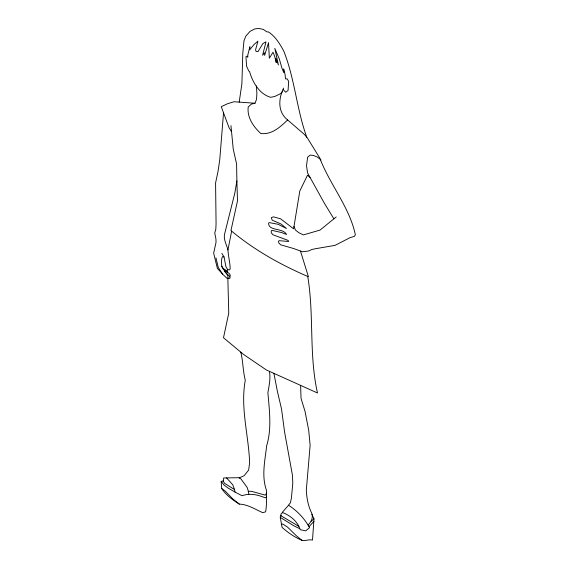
<?xml version="1.0" encoding="UTF-8"?>
<svg xmlns="http://www.w3.org/2000/svg" width="569" height="569" viewBox="0 0 569 569"><rect width="100%" height="100%" fill="white"/><g stroke="black" fill="none" stroke-linecap="round" stroke-linejoin="round"><path stroke-width="0.85" d="M266.505 497.086L265.133 497.804C257.174 494.546 250.04 492.974 242.003 495.72L235.004 492.05L234.549 489.553L224.542 483.323L223.247 481.025L221.199 481.353L221.611 488.408C225.978 495.087 232.657 499.916 239.336 504.113C247.814 504.376 255.097 509.326 262.643 512.626L265.631 511.865C266.804 504.788 266.605 497.591 266.505 490.45C261.327 475.954 265.005 460.556 266.669 445.762C271.939 428.35 269.329 410.292 267.892 392.553C269.173 385.59 270.702 378.435 269.45 371.358M311.897 514.298L313.981 518.814L312.509 540.081C308.882 539.042 305.553 541.233 301.911 540.315C294.642 537.292 287.964 532.612 282.089 527.385L280.275 517.37L280.46 515.464L298.839 526.353L300.254 529.703L305.709 530.849L309.579 527.669C304.586 518.629 297.246 510.763 288.526 505.251L282.245 512.406C288.952 514.902 295.652 519.796 298.839 526.353M223.532 112.84L219.755 159.74L218.083 171.091L215.587 182.934L216.071 223.802L215.8 229.328L214.741 233.013L215.936 238.923L216.028 242.351L213.66 253.148L217.372 268.404L222.643 274.187L226.946 278.277L227.849 278.526L228.759 313.106L223.496 337.766L243.731 354.579L266.441 370.006L317.495 392.987C308.811 354.629 314.23 315.034 307.722 276.406M239.186 102.107L241.889 83.856L242.807 52.96L243.959 40.911L245.765 36.231L249.997 31.395L254.677 28.948L258.539 28.45L263.262 29.375L266.776 31.8L268.582 32.028C275.467 36.544 279.827 43.841 283.689 50.925C294.799 78.643 296.591 109.127 306.769 137.236M310.069 177.436L307.466 175.252L299.785 191.092L293.604 228.816L280.638 218.823L273.419 216.846L271.249 217.714L272.252 220.203L281.008 223.973L286.463 228.482L278.141 224.3L269.308 222.607L268.611 223.012C268.205 231.419 283.12 227.579 286.541 234.478L281.584 232.543L272.949 230.601L271.754 230.438L271.249 230.914L271.299 232.757L272.843 234.727L288.07 240.388L288.696 241.484L279.045 240.68L278.561 241.249L278.718 242.878L280.659 244.819L293.718 248.553L302.459 251.768L308.626 250.986L311.833 249.507L315.162 248.781L335.07 245.353L349.914 237.721L354.473 236.334L355.341 234.713C349.586 207.5 330.39 185.174 320.326 159.455M230.95 125.621L233.247 149.17L236.604 164.028L236.882 180.928L234.812 193.168L224.862 232.956C222.899 238.895 226.604 244.378 227.941 249.976C228.29 256.37 230.132 262.693 230.175 269.023L229.136 270.012L227.5 269.322L225.943 266.712L224.051 256.96L221.86 253.383M227.941 249.976L231.633 231.135M283.632 88.103C278.397 98.473 277.53 112.1 287.644 119.959L304.571 134.583L307.445 138.054L320.966 159.989L317.708 157.272L313.569 155.437L310.261 155.102L307.637 157.136L306.513 165.778L307.601 172.983L324.33 203.169L333.896 218.837M308.064 525.109C311.172 521.937 313.462 517.747 311.741 513.202C308.135 506.126 306.719 498.01 306.314 490.122L310.133 445.264L308.697 430.242L305.027 411.351L301.037 398.357L300.617 385.391M227.849 278.526L227.913 276.171L227.109 274.592L221.867 266.897L221.398 262.231L221.732 258.838L222.436 256.619L224.051 256.96M287.644 119.959C280.161 127.008 272.046 134.803 260.822 133.516C253.489 126.844 246.889 117.378 248.212 106.993L251.427 104.091L255.004 103.238L256.562 99.255L256.889 93.103L256.37 85.905M266.626 493.181L265.289 495.151L251.619 491.353L248.29 491.232L247.252 487.562L240.915 478.92L238.802 477.704L223.688 477.974L223.247 481.025M288.526 505.251L290.439 502.697L291.42 497.911L292.793 483.323L292.466 475.385L284.557 431.843L281.52 408.926L277.366 391.266L273.909 373.364M282.423 91.68L280.894 93.494L274.77 96.474L270.581 97.306C259.336 94.027 252.572 82.206 249.571 71.602L248.76 70.961L246.583 66.217L245.957 56.58L246.989 56.153L247.792 57.249L247.792 55.037L249.898 46.722L249.713 49.823L254.03 44.482L257.921 41.167L255.573 49.788L256.064 51.43L257.977 51.679L262.914 43.557L266 41.843L262.608 55.278L264.521 52.746L264.642 55.385L268.532 42.661L269.336 58.23L272.999 52.234L274.621 56.196L276.242 62.576L275.851 58.33L278.405 64.958L274.799 48.408L279.329 58.977L281.954 68.216L283.789 72.612L283.654 68.899L285.119 74.667L285.517 78.913L287.146 78.863L288.661 81.289L288.07 90.457L285.695 92.235L283.127 89.596M309.01 526.716L314.01 521.275M229.855 276.911L230.232 275.112L229.279 273.533L223.183 269.109M282.686 512.555L280.915 514.12L281.114 515.87M311.2 521.268L313.981 518.814M336.208 216.953L320.048 230.075L303.391 234.912L298.832 232.707L295.524 230.118L293.96 226.448M239.193 477.932L244.137 475.691L248.617 470.115L249.642 462.796C248.66 435.385 240.189 407.681 245.282 380.277C242.913 371.052 243.105 361.379 240.765 352.119M281.25 524.433L282.786 524.056L287.452 527.043L296.442 535.842L301.911 540.315M255.004 103.238L234.037 101.744L227.465 103.75L221.256 106.688L229.001 127.584L231.284 131.425M299.849 528.75L293.924 525.87L280.275 517.37M228.02 278.049L229.784 278.49L230.04 277.331L229.57 276.257L224.57 271.47M235.004 492.05L228.276 488.166L223.973 484.959L221.199 481.353M221.611 488.408L225.203 491.083L232.906 499.02L239.336 504.113M226.569 477.917L232.771 484.767L234.549 489.553M222.643 274.187L218.261 267.48L215.985 257.913M221.803 266.15L223.233 268.518L226.32 270.481L227.209 272.046M300.475 251.043L308.412 276.712C280.759 264.905 254.037 249.926 230.957 230.566L237.493 200.921L236.882 180.928M248.29 491.232L248.852 494.134M227.5 269.322L227.5 272.259"/></g></svg>
